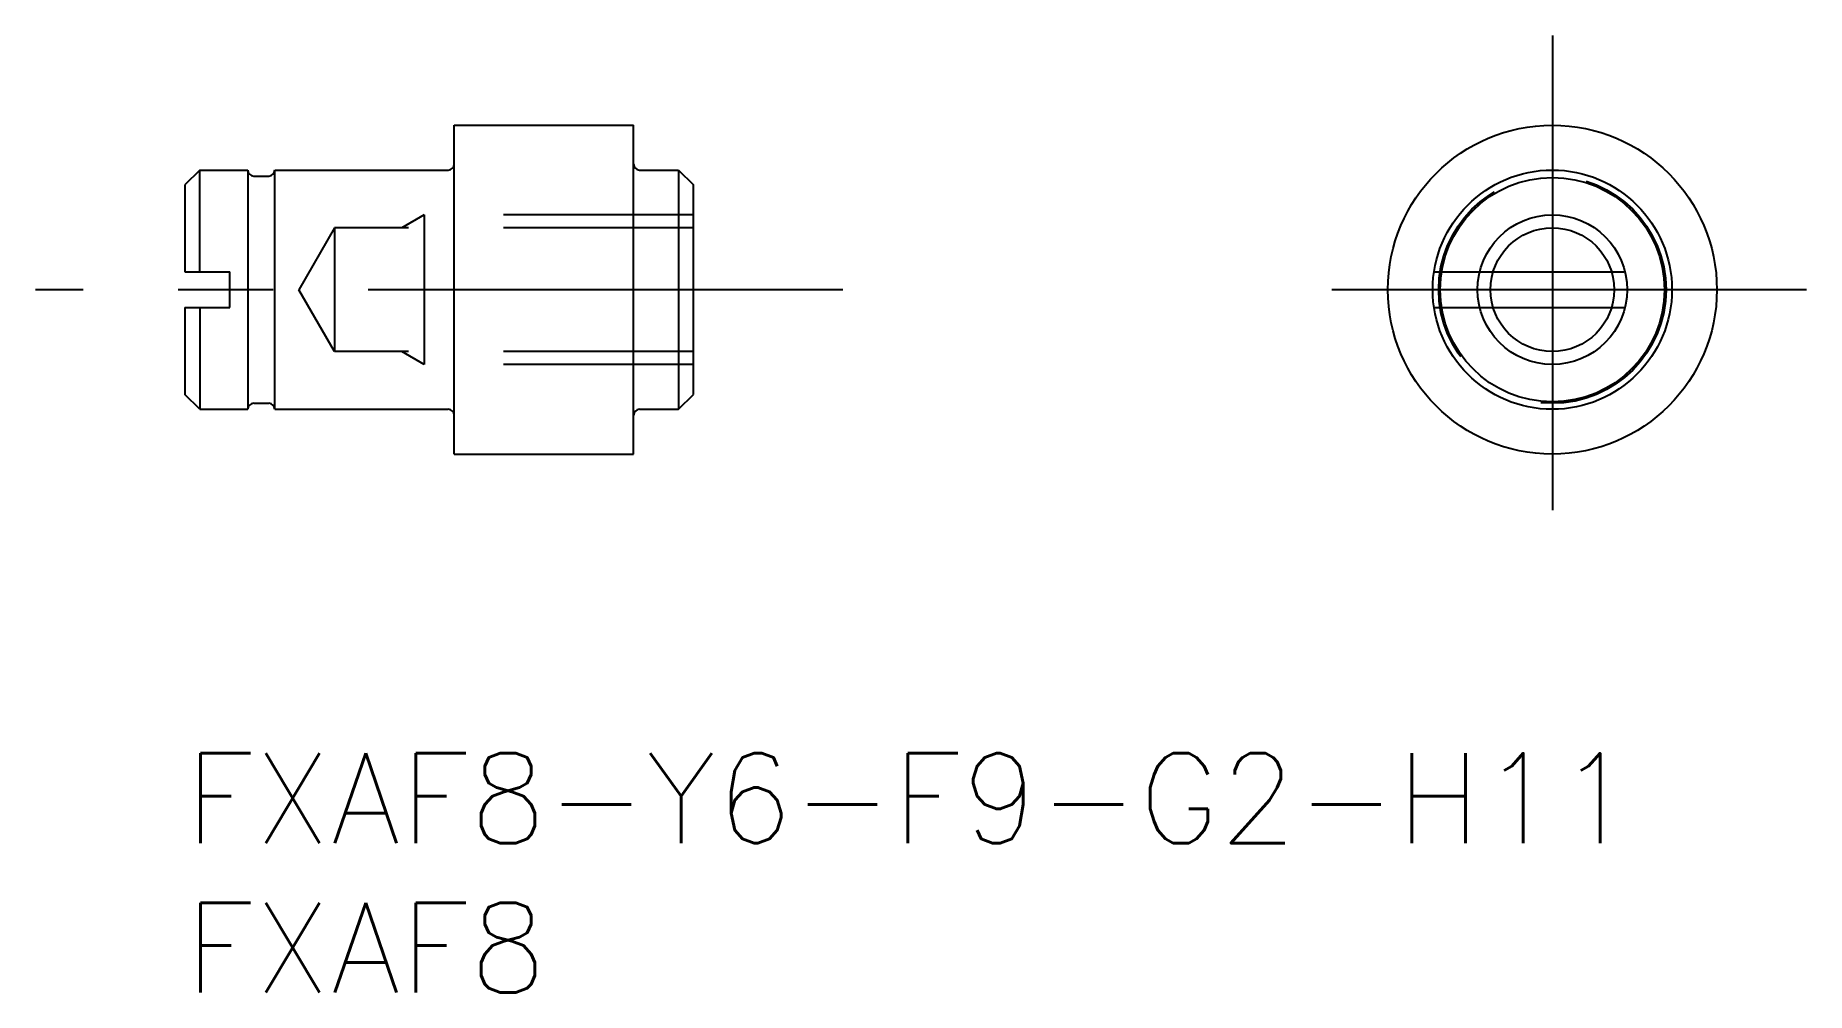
# Model space of a CAD drawing. Extents: x -5 to 54.2, y -8 to 24.
import ezdxf

# ---------------------------------------------------------------- set-up
doc = ezdxf.new("R2010")
doc.units = 0
doc.header["$LTSCALE"] = 0.5
doc.linetypes.add('CENTER', pattern=[50.8, 31.75, -6.35, 6.35, -6.35])
doc.linetypes.add('DASHED', pattern=[19.05, 12.7, -6.35])
for name, color, linetype in [('MSM_CENTER', 1, 'CENTER'), ('MSM_CONTINUOUS', 7, 'CONTINUOUS'), ('MSM_DASHED', 4, 'DASHED'), ('MSM_NARROW', 5, 'CONTINUOUS'), ('MSM_PART_NUMBER', 7, 'CONTINUOUS')]:
    doc.layers.add(name, color=color, linetype=linetype)
doc.styles.get("Standard").update_dxf_attribs({"font": 'txt.shx', "height": 3, "bigfont": 'bigfont.shx'})

msp = doc.modelspace()

# ---------------------------------------------------------------- linework, layer by layer
at = {"layer": 'MSM_CENTER'}
for p, q in [((45.716, 24), (45.716, 7)), ((22, 15.5), (-5, 15.5)), ((54.216, 15.5), (37.216, 15.5))]:
    msp.add_line(p, q, dxfattribs=at)
at = {"layer": 'MSM_CONTINUOUS'}
for p, q in [((9, 10), (9, 21)), ((9, 21), (15, 21)), ((15, 10), (15, 21)), ((0.5, 19.5), (0, 19)), ((0, 19), (0, 16.1)), ((0.5, 19.5), (2.1, 19.5)), ((0.5, 16.1), (0.5, 19.5)), ((2.1, 19.5), (2.1, 11.5)), ((2.3, 19.3), (2.8, 19.3)), ((3, 11.5), (3, 19.5)), ((3, 19.5), (8.8, 19.5)), ((15.2, 19.5), (16.5, 19.5)), ((16.5, 19.5), (16.5, 11.5)), ((16.5, 19.5), (17, 19)), ((17, 12), (17, 19)), ((0, 16.1), (1.5, 16.1)), ((1.5, 14.9), (1.5, 16.1)), ((0, 14.9), (1.5, 14.9)), ((0, 14.9), (0, 12)), ((0.5, 14.9), (0.5, 11.5)), ((0.5, 11.5), (0, 12)), ((16.5, 11.5), (17, 12)), ((0.5, 11.5), (2.1, 11.5)), ((2.3, 11.7), (2.8, 11.7)), ((3, 11.5), (8.8, 11.5)), ((15.2, 11.5), (16.5, 11.5)), ((9, 10), (15, 10))]:
    msp.add_line(p, q, dxfattribs=at)
for radius in [5.5, 4, 3.75, 2.067]:
    msp.add_circle((45.716, 15.5), radius, dxfattribs=at)
for centre, start, end in [((8.8, 19.7), 270, 0), ((15.2, 19.7), 180, 270), ((2.3, 19.5), 180, 270), ((2.8, 19.5), 270, 0), ((2.3, 11.5), 90, 180), ((2.8, 11.5), 0, 90), ((8.8, 11.3), 0, 90), ((15.2, 11.3), 90, 180)]:
    msp.add_arc(centre, 0.2, start, end, dxfattribs=at)
at = {"layer": 'MSM_DASHED'}
for p, q in [((8, 18), (7.25, 17.567)), ((17, 18), (8, 18)), ((8, 18), (8, 13)), ((5, 17.567), (3.807, 15.5)), ((17, 17.567), (5, 17.567)), ((5, 17.567), (5, 13.433)), ((41.761, 16.1), (49.671, 16.1)), ((5, 13.433), (3.807, 15.5)), ((41.761, 14.9), (49.671, 14.9)), ((17, 13.433), (5, 13.433)), ((8, 13), (7.25, 13.433)), ((17, 13), (8, 13))]:
    msp.add_line(p, q, dxfattribs=at)
msp.add_circle((45.716, 15.5), 3.8, dxfattribs=at)
at = {"layer": 'MSM_NARROW'}
msp.add_circle((45.716, 15.5), 2.5, dxfattribs=at)

# ---------------------------------------------------------------- texts
at = {"layer": 'MSM_PART_NUMBER'}
for s, p in [('FXAF8-Y6-F9-G2-H11', (0, -3)), ('FXAF8', (0, -8))]:
    msp.add_text(s, height=3, dxfattribs=at).set_placement(p)

doc.saveas('drawing.dxf')
